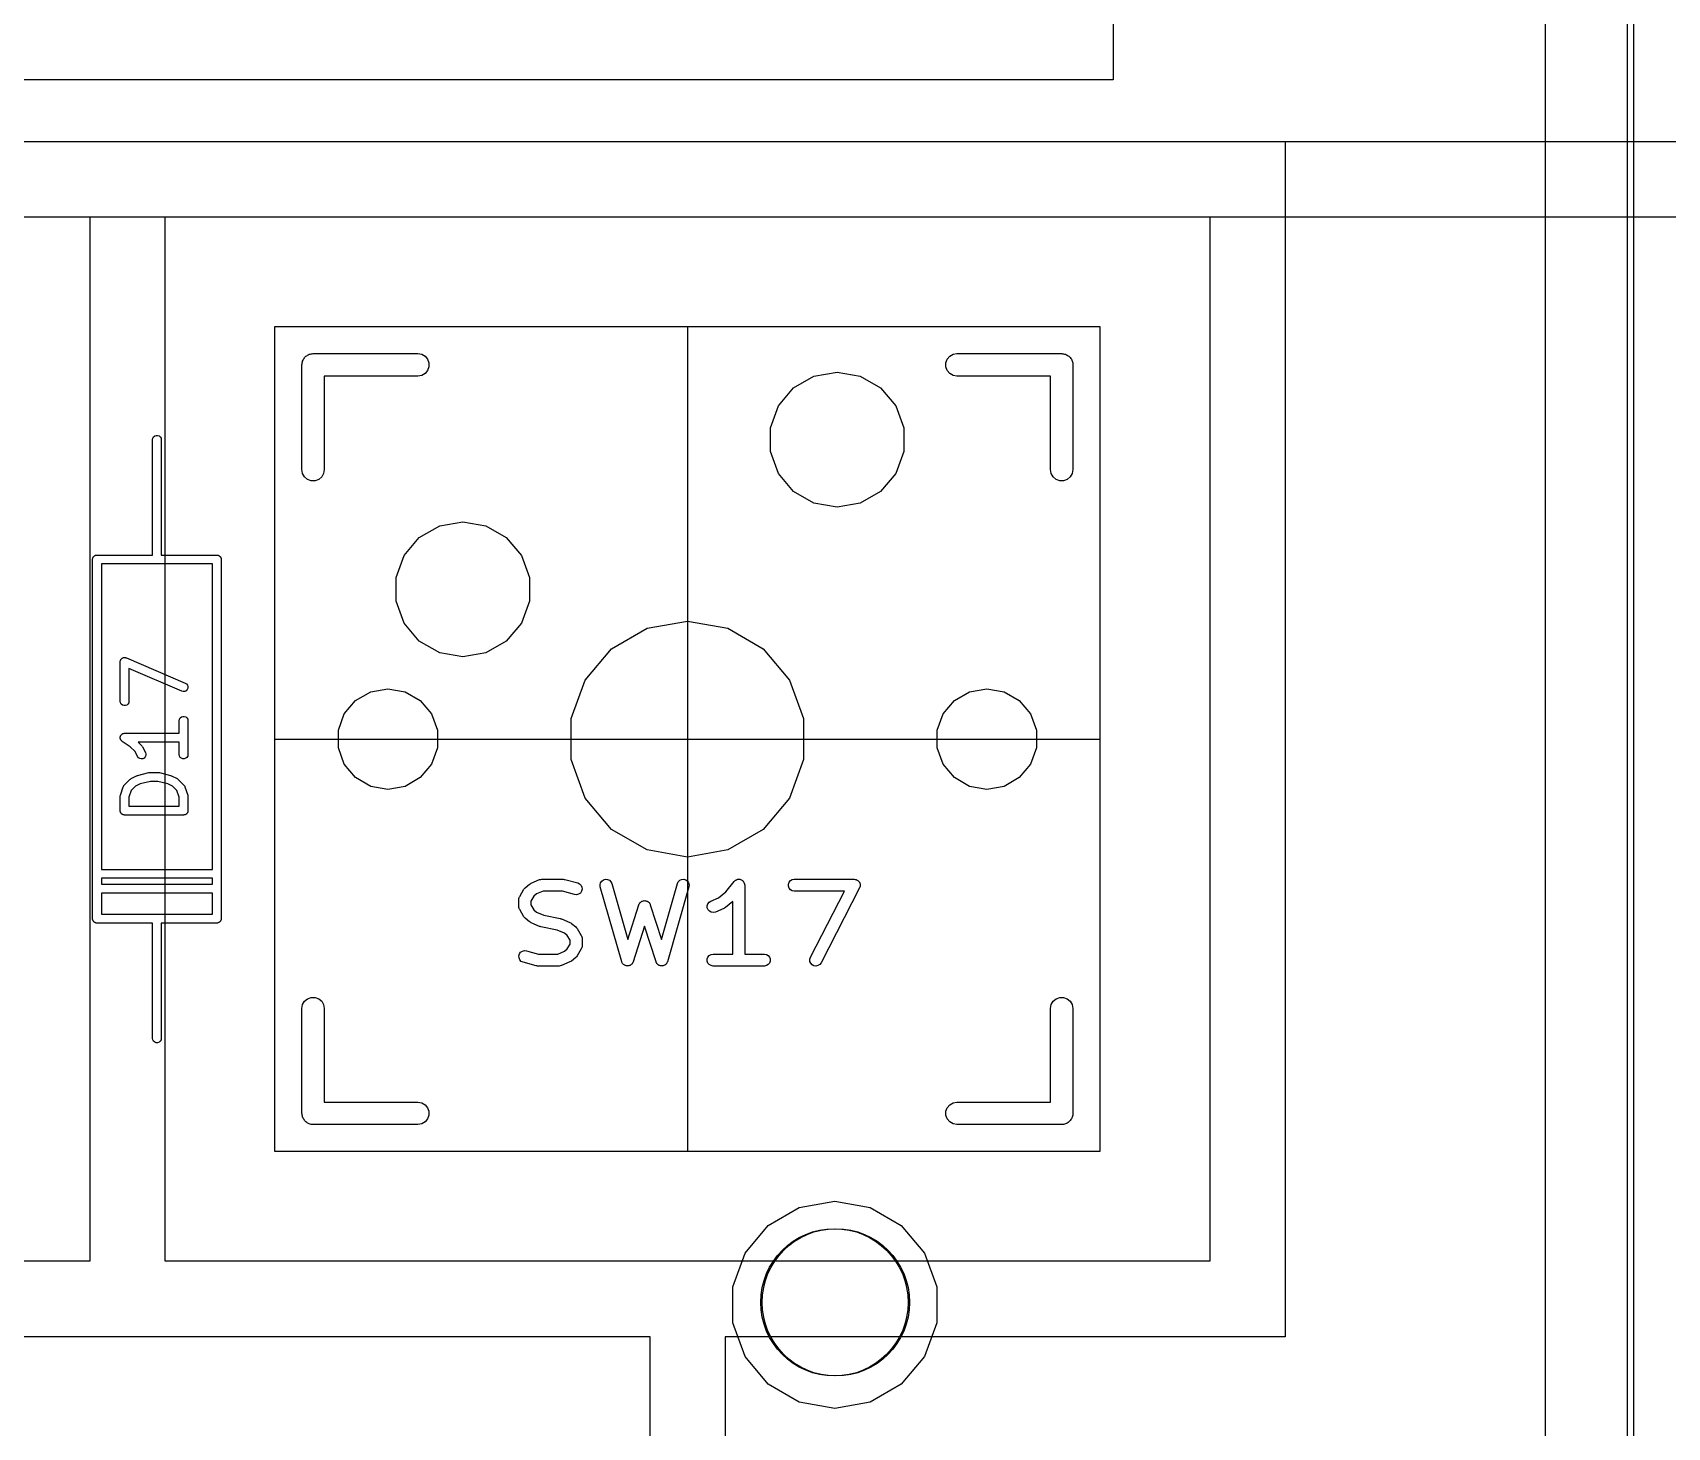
# Model space of a CAD drawing. Header units: millimetres. Extents: x 30 to 728, y -111 to 447.
# Drawn here: x 176.5 to 204.23, y 156.41 to 180.07 of the extents above; entities that cross this region are included whole.
import ezdxf

# ---------------------------------------------------------------- set-up
doc = ezdxf.new("R2010")
doc.units = ezdxf.units.MM
for name, color, linetype in [('BLACK', 7, 'Continuous'), ('プレート', 6, 'Continuous'), ('化粧板', 1, 'Continuous'), ('参照PCB', 7, 'Continuous'), ('参照キーキャップ', 7, 'Continuous'), ('寸法', 21, 'Continuous'), ('裏面', 3, 'Continuous')]:
    doc.layers.add(name, color=color, linetype=linetype)
doc.layers.add('補助線', color=4, linetype='Continuous', transparency=0.8)

# ---------------------------------------------------------------- blocks, each defined once
blk = doc.blocks.new('hhskb-F.SilkS')
at = {"layer": 'BLACK'}
for p, q in [((147.504, -53.5275), (147.517, -53.5168)), ((147.517, -53.5168), (147.528, -53.5041)), ((147.528, -53.5041), (147.542, -53.4957)), ((147.542, -53.4957), (147.555, -53.485)), ((147.555, -53.485), (147.57, -53.4793)), ((147.57, -53.4793), (147.585, -53.471)), ((147.585, -53.471), (147.601, -53.4681)), ((147.601, -53.4681), (147.617, -53.4624)), ((147.617, -53.4624), (147.634, -53.4624)), ((147.634, -53.4624), (147.65, -53.4595)), ((147.65, -53.4595), (149.428, -53.4595)), ((149.428, -53.4595), (149.493, -53.471)), ((149.493, -53.471), (149.55, -53.5041)), ((149.55, -53.5041), (149.593, -53.5547)), ((158.407, -53.5547), (158.45, -53.5041)), ((158.45, -53.5041), (158.507, -53.471)), ((158.507, -53.471), (158.572, -53.4595)), ((158.572, -53.4595), (160.35, -53.4595)), ((160.35, -53.4595), (160.366, -53.4624)), ((160.366, -53.4624), (160.383, -53.4624)), ((160.383, -53.4624), (160.399, -53.4681)), ((160.399, -53.4681), (160.415, -53.471)), ((160.415, -53.471), (160.43, -53.4793)), ((160.43, -53.4793), (160.445, -53.485)), ((160.445, -53.485), (160.458, -53.4957)), ((160.458, -53.4957), (160.472, -53.5041)), ((160.472, -53.5041), (160.483, -53.5168)), ((160.483, -53.5168), (160.496, -53.5275)), ((147.459, -53.65), (147.462, -53.6336)), ((147.459, -55.428), (147.459, -53.65)), ((147.462, -53.6169), (147.468, -53.6013)), ((147.462, -53.6336), (147.462, -53.6169)), ((147.468, -53.6013), (147.471, -53.5848)), ((147.471, -53.5848), (147.479, -53.5704)), ((147.479, -53.5704), (147.485, -53.5547)), ((147.485, -53.5547), (147.496, -53.542)), ((147.496, -53.542), (147.504, -53.5275)), ((149.55, -53.7959), (149.493, -53.829)), ((149.593, -53.7452), (149.55, -53.7959)), ((149.593, -53.5547), (149.616, -53.6169)), ((149.616, -53.6831), (149.593, -53.7452)), ((149.616, -53.6169), (149.616, -53.6831)), ((156.148, -53.8418), (156.54, -53.7726)), ((156.54, -53.7726), (156.932, -53.8418)), ((158.384, -53.6169), (158.407, -53.5547)), ((158.384, -53.6831), (158.384, -53.6169)), ((158.407, -53.7452), (158.384, -53.6831)), ((158.45, -53.7959), (158.407, -53.7452)), ((158.507, -53.829), (158.45, -53.7959)), ((160.496, -53.5275), (160.504, -53.542)), ((160.504, -53.542), (160.515, -53.5547)), ((160.515, -53.5547), (160.521, -53.5704)), ((160.521, -53.5704), (160.529, -53.5848)), ((160.529, -53.5848), (160.532, -53.6013)), ((160.532, -53.6013), (160.538, -53.6169)), ((160.538, -53.6169), (160.538, -53.6336)), ((160.538, -53.6336), (160.54, -53.65)), ((160.54, -53.65), (160.54, -55.428)), ((149.428, -53.8405), (147.84, -53.8405)), ((147.84, -53.8405), (147.84, -55.428)), ((149.493, -53.829), (149.428, -53.8405)), ((155.546, -54.3463), (155.802, -54.0411)), ((155.802, -54.0411), (156.148, -53.8418)), ((156.932, -53.8418), (157.278, -54.0411)), ((157.278, -54.0411), (157.534, -54.3463)), ((158.572, -53.8405), (158.507, -53.829)), ((160.159, -53.8405), (158.572, -53.8405)), ((160.159, -55.428), (160.159, -53.8405)), ((155.41, -54.7208), (155.546, -54.3463)), ((157.534, -54.3463), (157.67, -54.7208)), ((144.925, -54.92), (144.93, -54.8943)), ((144.93, -54.8943), (144.943, -54.8718)), ((144.943, -54.8718), (144.963, -54.855)), ((144.963, -54.855), (144.987, -54.8461)), ((144.987, -54.8461), (145.013, -54.8461)), ((145.013, -54.8461), (145.037, -54.855)), ((145.037, -54.855), (145.057, -54.8718)), ((145.057, -54.8718), (145.07, -54.8943)), ((145.07, -54.8943), (145.075, -54.92)), ((155.41, -55.1192), (155.41, -54.7208)), ((157.67, -54.7208), (157.67, -55.1192)), ((144.925, -56.19), (144.925, -54.92)), ((145.075, -54.92), (145.075, -56.19)), ((155.546, -55.4937), (155.41, -55.1192)), ((157.67, -55.1192), (157.534, -55.4937)), ((147.471, -55.4932), (147.459, -55.428)), ((147.84, -55.428), (147.829, -55.4932)), ((160.171, -55.4932), (160.159, -55.428)), ((160.54, -55.428), (160.529, -55.4932)), ((147.504, -55.5505), (147.471, -55.4932)), ((147.555, -55.593), (147.504, -55.5505)), ((147.617, -55.6156), (147.555, -55.593)), ((147.683, -55.6156), (147.617, -55.6156)), ((147.745, -55.593), (147.683, -55.6156)), ((147.796, -55.5505), (147.745, -55.593)), ((147.829, -55.4932), (147.796, -55.5505)), ((155.802, -55.7989), (155.546, -55.4937)), ((157.534, -55.4937), (157.278, -55.7989)), ((160.204, -55.5505), (160.171, -55.4932)), ((160.255, -55.593), (160.204, -55.5505)), ((160.317, -55.6156), (160.255, -55.593)), ((160.383, -55.6156), (160.317, -55.6156)), ((160.445, -55.593), (160.383, -55.6156)), ((160.496, -55.5505), (160.445, -55.593)), ((160.529, -55.4932), (160.496, -55.5505)), ((156.148, -55.9982), (155.802, -55.7989)), ((156.54, -56.0674), (156.148, -55.9982)), ((156.932, -55.9982), (156.54, -56.0674)), ((157.278, -55.7989), (156.932, -55.9982)), ((144.925, -56.877), (144.925, -56.19)), ((145.075, -56.19), (145.075, -56.877)), ((149.452, -56.5811), (149.798, -56.3818)), ((149.798, -56.3818), (150.19, -56.3126)), ((150.19, -56.3126), (150.582, -56.3818)), ((150.582, -56.3818), (150.928, -56.5811)), ((149.196, -56.8863), (149.452, -56.5811)), ((150.928, -56.5811), (151.184, -56.8863)), ((143.909, -56.952), (143.91, -56.9455)), ((143.909, -63.048), (143.909, -56.952)), ((143.91, -56.939), (143.912, -56.9328)), ((143.91, -56.9455), (143.91, -56.939)), ((143.912, -56.9328), (143.914, -56.9263)), ((143.914, -56.9263), (143.917, -56.9207)), ((143.917, -56.9207), (143.919, -56.9145)), ((143.919, -56.9145), (143.923, -56.9095)), ((143.923, -56.9095), (143.927, -56.9038)), ((143.927, -56.9038), (143.932, -56.8996)), ((143.932, -56.8996), (143.936, -56.8945)), ((143.936, -56.8945), (143.941, -56.8913)), ((143.941, -56.8913), (143.946, -56.887)), ((143.946, -56.887), (143.953, -56.8848)), ((143.953, -56.8848), (143.958, -56.8815)), ((143.958, -56.8815), (143.965, -56.8804)), ((143.965, -56.8804), (143.971, -56.8781)), ((143.971, -56.8781), (143.978, -56.8781)), ((143.978, -56.8781), (143.984, -56.877)), ((143.984, -56.877), (144.925, -56.877)), ((145, -57.027), (144.059, -57.027)), ((144.059, -57.027), (144.059, -62.211)), ((145.941, -57.027), (145, -57.027)), ((145.075, -56.877), (146.016, -56.877)), ((145.941, -62.211), (145.941, -57.027)), ((146.016, -56.877), (146.022, -56.8781)), ((146.022, -56.8781), (146.029, -56.8781)), ((146.029, -56.8781), (146.035, -56.8804)), ((146.035, -56.8804), (146.042, -56.8815)), ((146.042, -56.8815), (146.047, -56.8848)), ((146.047, -56.8848), (146.053, -56.887)), ((146.053, -56.887), (146.059, -56.8913)), ((146.059, -56.8913), (146.064, -56.8945)), ((146.064, -56.8945), (146.068, -56.8996)), ((146.068, -56.8996), (146.073, -56.9038)), ((146.073, -56.9038), (146.077, -56.9095)), ((146.077, -56.9095), (146.081, -56.9145)), ((146.081, -56.9145), (146.083, -56.9207)), ((146.083, -56.9207), (146.086, -56.9263)), ((146.086, -56.9263), (146.088, -56.9328)), ((146.088, -56.9328), (146.09, -56.939)), ((146.09, -56.939), (146.09, -56.9455)), ((146.09, -56.9455), (146.091, -56.952)), ((146.091, -56.952), (146.091, -63.048)), ((149.06, -57.2608), (149.196, -56.8863)), ((151.184, -56.8863), (151.32, -57.2608)), ((149.06, -57.6592), (149.06, -57.2608)), ((151.32, -57.2608), (151.32, -57.6592)), ((149.196, -58.0337), (149.06, -57.6592)), ((151.32, -57.6592), (151.184, -58.0337)), ((149.452, -58.3389), (149.196, -58.0337)), ((151.184, -58.0337), (150.928, -58.3389)), ((152.713, -58.4667), (153.315, -58.1192)), ((153.315, -58.1192), (154, -57.9985)), ((154, -57.9985), (154.685, -58.1192)), ((154.685, -58.1192), (155.287, -58.4667)), ((149.798, -58.5382), (149.452, -58.3389)), ((150.928, -58.3389), (150.582, -58.5382)), ((152.267, -58.9992), (152.713, -58.4667)), ((155.287, -58.4667), (155.733, -58.9992)), ((144.377, -58.6905), (144.379, -58.682)), ((144.377, -59.3571), (144.377, -58.6905)), ((144.379, -58.6734), (144.381, -58.6692)), ((144.379, -58.682), (144.379, -58.6734)), ((144.381, -58.6692), (144.382, -58.6648)), ((144.382, -58.6648), (144.386, -58.6573)), ((144.386, -58.6573), (144.39, -58.6494)), ((144.39, -58.6494), (144.393, -58.6461)), ((144.393, -58.6461), (144.395, -58.6423)), ((144.395, -58.6423), (144.402, -58.6367)), ((144.402, -58.6367), (144.407, -58.6304)), ((144.407, -58.6304), (144.411, -58.6284)), ((144.411, -58.6284), (144.415, -58.6255)), ((144.415, -58.6255), (144.423, -58.6226)), ((144.423, -58.6226), (144.431, -58.6187)), ((144.431, -58.6187), (144.435, -58.6181)), ((144.435, -58.6181), (144.439, -58.6166)), ((144.439, -58.6166), (144.448, -58.6166)), ((144.448, -58.6166), (144.457, -58.6156)), ((144.457, -58.6156), (144.461, -58.6166)), ((144.461, -58.6166), (144.465, -58.6166)), ((144.465, -58.6166), (144.474, -58.6196)), ((144.474, -58.6196), (144.482, -58.6215)), ((144.482, -58.6215), (145.482, -59.0501)), ((150.19, -58.6074), (149.798, -58.5382)), ((150.582, -58.5382), (150.19, -58.6074)), ((145.423, -59.188), (144.527, -58.8042)), ((144.527, -58.8042), (144.527, -59.3571)), ((145.482, -59.0501), (145.504, -59.0644)), ((145.504, -59.0644), (145.519, -59.0852)), ((152.029, -59.6524), (152.267, -58.9992)), ((155.733, -58.9992), (155.971, -59.6524)), ((145.448, -59.1939), (145.423, -59.188)), ((145.474, -59.1908), (145.448, -59.1939)), ((145.497, -59.1791), (145.474, -59.1908)), ((145.515, -59.1601), (145.497, -59.1791)), ((145.525, -59.1362), (145.515, -59.1601)), ((145.519, -59.0852), (145.527, -59.1102)), ((145.527, -59.1102), (145.525, -59.1362)), ((148.371, -59.3457), (148.628, -59.1974)), ((148.628, -59.1974), (148.92, -59.1458)), ((148.92, -59.1458), (149.212, -59.1974)), ((149.212, -59.1974), (149.469, -59.3457)), ((158.531, -59.3457), (158.788, -59.1974)), ((158.788, -59.1974), (159.08, -59.1458)), ((159.08, -59.1458), (159.372, -59.1974)), ((159.372, -59.1974), (159.629, -59.3457)), ((144.382, -59.3828), (144.377, -59.3571)), ((144.395, -59.4054), (144.382, -59.3828)), ((144.415, -59.4221), (144.395, -59.4054)), ((144.439, -59.431), (144.415, -59.4221)), ((144.465, -59.431), (144.439, -59.431)), ((144.49, -59.4221), (144.465, -59.431)), ((144.51, -59.4054), (144.49, -59.4221)), ((144.523, -59.3828), (144.51, -59.4054)), ((144.527, -59.3571), (144.523, -59.3828)), ((145.415, -59.6255), (145.439, -59.6166)), ((145.439, -59.6166), (145.465, -59.6166)), ((145.465, -59.6166), (145.49, -59.6255)), ((148.079, -59.8517), (148.18, -59.5729)), ((148.18, -59.5729), (148.371, -59.3457)), ((149.469, -59.3457), (149.66, -59.5729)), ((149.66, -59.5729), (149.761, -59.8517)), ((158.239, -59.8517), (158.34, -59.5729)), ((158.34, -59.5729), (158.531, -59.3457)), ((159.629, -59.3457), (159.82, -59.5729)), ((159.82, -59.5729), (159.921, -59.8517)), ((145.377, -59.6905), (145.382, -59.6648)), ((145.377, -59.9012), (145.377, -59.6905)), ((145.382, -59.6648), (145.395, -59.6423)), ((145.395, -59.6423), (145.415, -59.6255)), ((145.49, -59.6255), (145.51, -59.6423)), ((145.51, -59.6423), (145.523, -59.6648)), ((145.523, -59.6648), (145.527, -59.6905)), ((145.527, -59.6905), (145.527, -60.2619)), ((148.079, -60.1483), (148.079, -59.8517)), ((149.761, -59.8517), (149.761, -60.1483)), ((152.029, -60.3476), (152.029, -59.6524)), ((155.971, -59.6524), (155.971, -60.3476)), ((158.239, -60.1483), (158.239, -59.8517)), ((159.921, -59.8517), (159.921, -60.1483)), ((144.378, -59.9714), (144.379, -59.9673)), ((144.379, -59.9803), (144.378, -59.9714)), ((144.379, -59.9632), (144.382, -59.9548)), ((144.379, -59.9673), (144.379, -59.9632)), ((144.379, -59.9892), (144.379, -59.9803)), ((144.38, -59.9931), (144.379, -59.9892)), ((144.38, -59.9973), (144.38, -59.9931)), ((144.384, -60.0053), (144.38, -59.9973)), ((144.382, -59.9548), (144.384, -59.9461)), ((144.384, -59.9461), (144.386, -59.9426)), ((144.387, -60.0137), (144.384, -60.0053)), ((144.386, -59.9426), (144.387, -59.9387)), ((144.387, -59.9387), (144.393, -59.9318)), ((144.39, -60.0169), (144.387, -60.0137)), ((144.392, -60.0206), (144.39, -60.0169)), ((144.398, -60.0268), (144.392, -60.0206)), ((144.393, -59.9318), (144.398, -59.9244)), ((144.398, -59.9244), (144.402, -59.9219)), ((144.404, -60.0336), (144.398, -60.0268)), ((144.402, -59.9219), (144.404, -59.9187)), ((144.404, -59.9187), (144.412, -59.9143)), ((144.408, -60.0357), (144.404, -60.0336)), ((144.411, -60.0386), (144.408, -60.0357)), ((144.547, -60.1297), (144.411, -60.0386)), ((144.412, -59.9143), (144.419, -59.909)), ((144.419, -59.909), (144.423, -59.9078)), ((144.423, -59.9078), (144.427, -59.9057)), ((144.427, -59.9057), (144.436, -59.9042)), ((144.436, -59.9042), (144.444, -59.9016)), ((144.444, -59.9016), (144.448, -59.9019)), ((144.448, -59.9019), (144.452, -59.9012)), ((144.452, -59.9012), (145.377, -59.9012)), ((144.629, -60.2111), (144.547, -60.1297)), ((145.377, -60.0512), (144.681, -60.0512)), ((144.681, -60.0512), (144.744, -60.1136)), ((144.744, -60.1136), (144.75, -60.1235)), ((144.75, -60.1235), (144.758, -60.1331)), ((144.758, -60.1331), (144.805, -60.2284)), ((145.377, -60.2619), (145.377, -60.0512)), ((148.18, -60.4271), (148.079, -60.1483)), ((149.761, -60.1483), (149.66, -60.4271)), ((158.34, -60.4271), (158.239, -60.1483)), ((159.921, -60.1483), (159.82, -60.4271)), ((144.671, -60.2954), (144.629, -60.2111)), ((144.687, -60.3164), (144.671, -60.2954)), ((144.708, -60.3307), (144.687, -60.3164)), ((144.734, -60.3368), (144.708, -60.3307)), ((144.759, -60.3338), (144.734, -60.3368)), ((144.783, -60.3221), (144.759, -60.3338)), ((144.801, -60.3032), (144.783, -60.3221)), ((144.811, -60.2793), (144.801, -60.3032)), ((144.805, -60.2284), (144.813, -60.2533)), ((144.813, -60.2533), (144.811, -60.2793)), ((145.382, -60.2876), (145.377, -60.2619)), ((145.395, -60.3101), (145.382, -60.2876)), ((145.415, -60.3269), (145.395, -60.3101)), ((145.439, -60.3358), (145.415, -60.3269)), ((145.465, -60.3358), (145.439, -60.3358)), ((145.49, -60.3269), (145.465, -60.3358)), ((145.51, -60.3101), (145.49, -60.3269)), ((145.523, -60.2876), (145.51, -60.3101)), ((145.527, -60.2619), (145.523, -60.2876)), ((148.371, -60.6543), (148.18, -60.4271)), ((149.66, -60.4271), (149.469, -60.6543)), ((152.267, -61.0008), (152.029, -60.3476)), ((155.971, -60.3476), (155.733, -61.0008)), ((158.531, -60.6543), (158.34, -60.4271)), ((159.82, -60.4271), (159.629, -60.6543)), ((144.447, -60.7803), (144.542, -60.6851)), ((144.542, -60.6851), (144.552, -60.6782)), ((144.552, -60.6782), (144.562, -60.671)), ((144.562, -60.671), (144.657, -60.6234)), ((144.657, -60.6234), (144.665, -60.6211)), ((144.665, -60.6211), (144.672, -60.6177)), ((144.672, -60.6177), (144.863, -60.5701)), ((144.89, -60.7179), (144.717, -60.7612)), ((144.863, -60.5701), (144.872, -60.5694)), ((144.872, -60.5694), (144.881, -60.5679)), ((144.881, -60.5679), (145.024, -60.5679)), ((145.015, -60.7179), (144.89, -60.7179)), ((145.188, -60.7612), (145.015, -60.7179)), ((145.024, -60.5679), (145.033, -60.5694)), ((145.033, -60.5694), (145.042, -60.5701)), ((145.042, -60.5701), (145.232, -60.6177)), ((145.232, -60.6177), (145.24, -60.6211)), ((145.24, -60.6211), (145.248, -60.6234)), ((145.248, -60.6234), (145.343, -60.671)), ((145.343, -60.671), (145.353, -60.6782)), ((145.353, -60.6782), (145.363, -60.6851)), ((145.363, -60.6851), (145.458, -60.7803)), ((148.628, -60.8026), (148.371, -60.6543)), ((149.469, -60.6543), (149.212, -60.8026)), ((158.788, -60.8026), (158.531, -60.6543)), ((159.629, -60.6543), (159.372, -60.8026)), ((144.377, -60.9762), (144.379, -60.9643)), ((144.377, -61.2143), (144.377, -60.9762)), ((144.379, -60.9643), (144.381, -60.9525)), ((144.381, -60.9525), (144.429, -60.8096)), ((144.429, -60.8096), (144.431, -60.8058)), ((144.431, -60.8058), (144.432, -60.8016)), ((144.432, -60.8016), (144.437, -60.7944)), ((144.437, -60.7944), (144.441, -60.7867)), ((144.441, -60.7867), (144.444, -60.7838)), ((144.444, -60.7838), (144.447, -60.7803)), ((144.566, -60.8738), (144.527, -60.9884)), ((144.527, -60.9884), (144.527, -61.1393)), ((144.64, -60.7997), (144.566, -60.8738)), ((144.717, -60.7612), (144.64, -60.7997)), ((145.265, -60.7997), (145.188, -60.7612)), ((145.339, -60.8738), (145.265, -60.7997)), ((145.377, -60.9884), (145.339, -60.8738)), ((145.377, -61.1393), (145.377, -60.9884)), ((145.458, -60.7803), (145.46, -60.7838)), ((145.46, -60.7838), (145.464, -60.7867)), ((145.464, -60.7867), (145.468, -60.7944)), ((145.468, -60.7944), (145.473, -60.8016)), ((145.473, -60.8016), (145.474, -60.8058)), ((145.474, -60.8058), (145.476, -60.8096)), ((145.476, -60.8096), (145.524, -60.9525)), ((145.524, -60.9525), (145.525, -60.9643)), ((145.525, -60.9643), (145.527, -60.9762)), ((145.527, -60.9762), (145.527, -61.2143)), ((148.92, -60.8541), (148.628, -60.8026)), ((149.212, -60.8026), (148.92, -60.8541)), ((152.713, -61.5332), (152.267, -61.0008)), ((155.733, -61.0008), (155.287, -61.5332)), ((159.08, -60.8541), (158.788, -60.8026)), ((159.372, -60.8026), (159.08, -60.8541)), ((144.379, -61.2207), (144.377, -61.2143)), ((144.379, -61.2273), (144.379, -61.2207)), ((144.381, -61.2335), (144.379, -61.2273)), ((144.382, -61.2399), (144.381, -61.2335)), ((144.385, -61.2456), (144.382, -61.2399)), ((144.387, -61.2518), (144.385, -61.2456)), ((144.392, -61.2568), (144.387, -61.2518)), ((144.395, -61.2625), (144.392, -61.2568)), ((144.4, -61.2667), (144.395, -61.2625)), ((144.404, -61.2717), (144.4, -61.2667)), ((144.41, -61.275), (144.404, -61.2717)), ((144.415, -61.2792), (144.41, -61.275)), ((144.421, -61.2815), (144.415, -61.2792)), ((144.427, -61.2848), (144.421, -61.2815)), ((144.433, -61.2859), (144.427, -61.2848)), ((144.439, -61.2881), (144.433, -61.2859)), ((144.527, -61.1393), (145.377, -61.1393)), ((145.472, -61.2859), (145.465, -61.2881)), ((145.478, -61.2848), (145.472, -61.2859)), ((145.484, -61.2815), (145.478, -61.2848)), ((145.49, -61.2792), (145.484, -61.2815)), ((145.495, -61.275), (145.49, -61.2792)), ((145.501, -61.2717), (145.495, -61.275)), ((145.505, -61.2667), (145.501, -61.2717)), ((145.51, -61.2625), (145.505, -61.2667)), ((145.513, -61.2568), (145.51, -61.2625)), ((145.517, -61.2518), (145.513, -61.2568)), ((145.52, -61.2456), (145.517, -61.2518)), ((145.523, -61.2399), (145.52, -61.2456)), ((145.524, -61.2335), (145.523, -61.2399)), ((145.526, -61.2273), (145.524, -61.2335)), ((145.527, -61.2143), (145.526, -61.2207)), ((145.526, -61.2207), (145.526, -61.2273)), ((144.446, -61.2881), (144.439, -61.2881)), ((144.452, -61.2893), (144.446, -61.2881)), ((145.452, -61.2893), (144.452, -61.2893)), ((145.459, -61.2881), (145.452, -61.2893)), ((145.465, -61.2881), (145.459, -61.2881)), ((153.315, -61.8808), (152.713, -61.5332)), ((155.287, -61.5332), (154.685, -61.8808)), ((154, -62.0015), (153.315, -61.8808)), ((154.685, -61.8808), (154, -62.0015)), ((144.059, -62.211), (145.941, -62.211)), ((144.059, -62.361), (144.059, -62.465)), ((145.941, -62.361), (144.059, -62.361)), ((145.941, -62.465), (145.941, -62.361)), ((151.348, -62.4462), (151.493, -62.3857)), ((151.493, -62.3857), (151.496, -62.3852)), ((151.496, -62.3852), (151.498, -62.3841)), ((151.498, -62.3841), (151.513, -62.3814)), ((151.513, -62.3814), (151.528, -62.378)), ((151.528, -62.378), (151.53, -62.3783)), ((151.53, -62.3783), (151.533, -62.3779)), ((151.533, -62.3779), (151.895, -62.3779)), ((151.895, -62.3779), (151.909, -62.3803)), ((151.909, -62.3803), (151.923, -62.3816)), ((151.923, -62.3816), (152.14, -62.4421)), ((152.548, -62.4089), (152.577, -62.3882)), ((152.577, -62.3882), (152.611, -62.3785)), ((152.611, -62.3785), (152.646, -62.381)), ((152.646, -62.381), (152.678, -62.3953)), ((152.678, -62.3953), (152.703, -62.4199)), ((153.845, -62.4199), (153.871, -62.3953)), ((153.871, -62.3953), (153.903, -62.381)), ((153.903, -62.381), (153.938, -62.3785)), ((153.938, -62.3785), (153.972, -62.3882)), ((153.972, -62.3882), (154, -62.4089)), ((154.806, -62.4036), (154.818, -62.3927)), ((154.818, -62.3927), (154.819, -62.3923)), ((154.819, -62.3923), (154.82, -62.3915)), ((154.82, -62.3915), (154.836, -62.3859)), ((154.836, -62.3859), (154.851, -62.3799)), ((154.851, -62.3799), (154.852, -62.3799)), ((154.852, -62.3799), (154.853, -62.3795)), ((154.853, -62.3795), (154.87, -62.3795)), ((154.87, -62.3795), (154.886, -62.3791)), ((154.886, -62.3791), (154.887, -62.3795)), ((154.887, -62.3795), (154.888, -62.3795)), ((154.888, -62.3795), (154.904, -62.3851)), ((154.904, -62.3851), (154.92, -62.3904)), ((154.92, -62.3904), (154.921, -62.3911)), ((154.921, -62.3911), (154.922, -62.3915)), ((154.922, -62.3915), (154.934, -62.4021)), ((155.749, -62.4017), (155.78, -62.3841)), ((155.78, -62.3841), (155.814, -62.3779)), ((155.814, -62.3779), (156.83, -62.3779)), ((156.83, -62.3779), (156.845, -62.3806)), ((156.845, -62.3806), (156.86, -62.3825)), ((156.86, -62.3825), (156.863, -62.3836)), ((156.863, -62.3836), (156.865, -62.3841)), ((156.865, -62.3841), (156.878, -62.3917)), ((156.878, -62.3917), (156.892, -62.3986)), ((144.059, -62.465), (145.941, -62.465)), ((145.941, -62.615), (144.059, -62.615)), ((144.059, -62.615), (144.059, -62.973)), ((145.941, -62.973), (145.941, -62.615)), ((151.152, -62.6782), (151.155, -62.6692)), ((151.155, -62.6692), (151.228, -62.5482)), ((151.228, -62.5482), (151.239, -62.5354)), ((151.239, -62.5354), (151.25, -62.5224)), ((151.25, -62.5224), (151.322, -62.4619)), ((151.322, -62.4619), (151.336, -62.4544)), ((151.336, -62.4544), (151.348, -62.4462)), ((151.393, -62.6675), (151.344, -62.7496)), ((151.441, -62.6279), (151.393, -62.6675)), ((151.553, -62.5811), (151.441, -62.6279)), ((151.882, -62.5811), (151.553, -62.5811)), ((152.086, -62.6379), (151.882, -62.5811)), ((152.121, -62.6413), (152.086, -62.6379)), ((152.155, -62.6325), (152.121, -62.6413)), ((152.14, -62.4421), (152.172, -62.4573)), ((152.184, -62.6125), (152.155, -62.6325)), ((152.172, -62.4573), (152.197, -62.4825)), ((152.205, -62.5838), (152.184, -62.6125)), ((152.197, -62.4825), (152.212, -62.5146)), ((152.214, -62.5498), (152.205, -62.5838)), ((152.212, -62.5146), (152.214, -62.5498)), ((152.52, -62.4723), (152.528, -62.4381)), ((152.523, -62.5074), (152.52, -62.4723)), ((152.886, -63.7774), (152.523, -62.5074)), ((152.528, -62.4381), (152.548, -62.4089)), ((152.703, -62.4199), (152.719, -62.4516)), ((152.719, -62.4516), (152.99, -63.399)), ((153.559, -63.399), (153.83, -62.4516)), ((154.025, -62.5074), (153.662, -63.7774)), ((153.83, -62.4516), (153.845, -62.4199)), ((154, -62.4089), (154.02, -62.4381)), ((154.02, -62.4381), (154.029, -62.4723)), ((154.029, -62.4723), (154.025, -62.5074)), ((154.527, -62.694), (154.653, -62.5895)), ((154.653, -62.5895), (154.792, -62.4161)), ((154.792, -62.4153), (154.793, -62.4142)), ((154.792, -62.4161), (154.792, -62.4153)), ((154.793, -62.4142), (154.806, -62.4036)), ((154.934, -62.4021), (154.947, -62.4124)), ((154.947, -62.4124), (154.948, -62.4134)), ((154.948, -62.4134), (154.949, -62.4142)), ((154.949, -62.4142), (154.957, -62.4285)), ((154.957, -62.4285), (154.965, -62.4426)), ((154.965, -62.4426), (154.966, -62.4437)), ((154.966, -62.4437), (154.966, -62.4448)), ((154.966, -62.4448), (154.969, -62.461)), ((154.969, -62.461), (154.972, -62.4771)), ((154.972, -62.4771), (154.972, -62.4783)), ((154.972, -62.4783), (154.972, -62.4795)), ((154.972, -62.4795), (154.972, -63.6479)), ((155.714, -62.4619), (155.726, -62.4287)), ((155.714, -62.4972), (155.714, -62.4619)), ((155.726, -62.5303), (155.714, -62.4972)), ((155.726, -62.4287), (155.749, -62.4017)), ((155.749, -62.5574), (155.726, -62.5303)), ((155.78, -62.575), (155.749, -62.5574)), ((155.814, -62.5811), (155.78, -62.575)), ((156.664, -62.5811), (155.814, -62.5811)), ((156.087, -63.7031), (156.664, -62.5811)), ((156.921, -62.526), (156.267, -63.796)), ((156.892, -62.3986), (156.893, -62.4004)), ((156.893, -62.4004), (156.896, -62.4017)), ((156.896, -62.4017), (156.905, -62.4134)), ((156.905, -62.4134), (156.916, -62.4245)), ((156.916, -62.4245), (156.917, -62.4268)), ((156.917, -62.4268), (156.918, -62.4287)), ((156.918, -62.4287), (156.923, -62.443)), ((156.925, -62.5115), (156.921, -62.526)), ((156.923, -62.443), (156.929, -62.457)), ((156.93, -62.4972), (156.925, -62.5115)), ((156.929, -62.457), (156.929, -62.4595)), ((156.929, -62.4595), (156.93, -62.4619)), ((156.93, -62.4619), (156.93, -62.4771)), ((156.93, -62.4771), (156.931, -62.4923)), ((156.931, -62.4923), (156.93, -62.4947)), ((156.93, -62.4947), (156.93, -62.4972)), ((151.141, -62.7214), (151.142, -62.7118)), ((151.141, -62.8424), (151.141, -62.7214)), ((151.142, -62.852), (151.141, -62.8424)), ((151.142, -62.7118), (151.143, -62.7021)), ((151.143, -62.8617), (151.142, -62.852)), ((151.143, -62.7021), (151.145, -62.6946)), ((151.145, -62.8692), (151.143, -62.8617)), ((151.145, -62.6946), (151.147, -62.6867)), ((151.147, -62.8771), (151.145, -62.8692)), ((151.147, -62.6867), (151.152, -62.6782)), ((151.152, -62.8856), (151.147, -62.8771)), ((151.155, -62.8947), (151.152, -62.8856)), ((151.228, -63.0156), (151.155, -62.8947)), ((151.344, -62.7496), (151.344, -62.8142)), ((151.344, -62.8142), (151.393, -62.8963)), ((151.393, -62.8963), (151.441, -62.9359)), ((151.441, -62.9359), (151.563, -62.9868)), ((152.99, -63.399), (153.178, -62.8114)), ((153.178, -62.8114), (153.179, -62.8078)), ((153.179, -62.8078), (153.18, -62.8039)), ((153.18, -62.8039), (153.188, -62.7923)), ((153.188, -62.7923), (153.194, -62.7802)), ((153.194, -62.7802), (153.197, -62.7775)), ((153.197, -62.7775), (153.199, -62.7741)), ((153.199, -62.7741), (153.21, -62.7657)), ((153.21, -62.7657), (153.22, -62.7565)), ((153.22, -62.7565), (153.224, -62.7549)), ((153.224, -62.7549), (153.227, -62.7525)), ((153.227, -62.7525), (153.24, -62.7483)), ((153.24, -62.7483), (153.253, -62.7431)), ((153.253, -62.7431), (153.257, -62.7429)), ((153.257, -62.7429), (153.261, -62.7417)), ((153.261, -62.7417), (153.274, -62.7422)), ((153.274, -62.7422), (153.288, -62.7417)), ((153.288, -62.7417), (153.292, -62.7429)), ((153.292, -62.7429), (153.296, -62.7431)), ((153.296, -62.7431), (153.309, -62.7483)), ((153.309, -62.7483), (153.322, -62.7525)), ((153.322, -62.7525), (153.325, -62.7549)), ((153.325, -62.7549), (153.329, -62.7565)), ((153.329, -62.7565), (153.339, -62.7657)), ((153.339, -62.7657), (153.349, -62.7741)), ((153.349, -62.7741), (153.352, -62.7775)), ((153.352, -62.7775), (153.355, -62.7802)), ((153.355, -62.7802), (153.361, -62.7923)), ((153.361, -62.7923), (153.368, -62.8039)), ((153.368, -62.8039), (153.369, -62.8078)), ((153.369, -62.8078), (153.371, -62.8114)), ((153.371, -62.8114), (153.559, -63.399)), ((154.335, -62.8293), (154.345, -62.7957)), ((154.336, -62.8646), (154.335, -62.8293)), ((154.35, -62.8971), (154.336, -62.8646)), ((154.345, -62.7957), (154.367, -62.7676)), ((154.374, -62.9231), (154.35, -62.8971)), ((154.367, -62.7676), (154.396, -62.7486)), ((154.405, -62.9393), (154.374, -62.9231)), ((154.396, -62.7486), (154.527, -62.694)), ((154.44, -62.9439), (154.405, -62.9393)), ((154.475, -62.9362), (154.44, -62.9439)), ((154.62, -62.8757), (154.475, -62.9362)), ((154.632, -62.8675), (154.62, -62.8757)), ((154.646, -62.86), (154.632, -62.8675)), ((154.769, -62.7569), (154.646, -62.86)), ((154.769, -63.6479), (154.769, -62.7569)), ((143.91, -63.0545), (143.909, -63.048)), ((143.91, -63.061), (143.91, -63.0545)), ((143.912, -63.0672), (143.91, -63.061)), ((143.914, -63.0737), (143.912, -63.0672)), ((143.917, -63.0793), (143.914, -63.0737)), ((143.919, -63.0855), (143.917, -63.0793)), ((143.923, -63.0905), (143.919, -63.0855)), ((143.927, -63.0962), (143.923, -63.0905)), ((143.932, -63.1004), (143.927, -63.0962)), ((143.936, -63.1055), (143.932, -63.1004)), ((143.941, -63.1087), (143.936, -63.1055)), ((143.946, -63.113), (143.941, -63.1087)), ((143.953, -63.1152), (143.946, -63.113)), ((143.958, -63.1185), (143.953, -63.1152)), ((143.965, -63.1196), (143.958, -63.1185)), ((143.971, -63.1219), (143.965, -63.1196)), ((143.978, -63.1219), (143.971, -63.1219)), ((143.984, -63.123), (143.978, -63.1219)), ((144.925, -63.123), (143.984, -63.123)), ((144.059, -62.973), (145, -62.973)), ((144.925, -63.81), (144.925, -63.123)), ((145, -62.973), (145.941, -62.973)), ((146.016, -63.123), (145.075, -63.123)), ((145.075, -63.123), (145.075, -63.81)), ((146.022, -63.1219), (146.016, -63.123)), ((146.029, -63.1219), (146.022, -63.1219)), ((146.035, -63.1196), (146.029, -63.1219)), ((146.042, -63.1185), (146.035, -63.1196)), ((146.047, -63.1152), (146.042, -63.1185)), ((146.053, -63.113), (146.047, -63.1152)), ((146.059, -63.1087), (146.053, -63.113)), ((146.064, -63.1055), (146.059, -63.1087)), ((146.068, -63.1004), (146.064, -63.1055)), ((146.073, -63.0962), (146.068, -63.1004)), ((146.077, -63.0905), (146.073, -63.0962)), ((146.081, -63.0855), (146.077, -63.0905)), ((146.083, -63.0793), (146.081, -63.0855)), ((146.086, -63.0737), (146.083, -63.0793)), ((146.088, -63.0672), (146.086, -63.0737)), ((146.09, -63.061), (146.088, -63.0672)), ((146.091, -63.048), (146.09, -63.0545)), ((146.09, -63.0545), (146.09, -63.061)), ((151.239, -63.0284), (151.228, -63.0156)), ((151.25, -63.0414), (151.239, -63.0284)), ((151.322, -63.1019), (151.25, -63.0414)), ((151.336, -63.1094), (151.322, -63.1019)), ((151.348, -63.1176), (151.336, -63.1094)), ((151.493, -63.1781), (151.348, -63.1176)), ((151.503, -63.1802), (151.493, -63.1781)), ((151.512, -63.1837), (151.503, -63.1802)), ((151.793, -63.2423), (151.512, -63.1837)), ((151.563, -62.9868), (151.844, -63.0453)), ((151.844, -63.0453), (151.853, -63.0489)), ((151.853, -63.0489), (151.862, -63.051)), ((151.862, -63.051), (152.007, -63.1115)), ((152.007, -63.1115), (152.02, -63.1196)), ((152.02, -63.1196), (152.033, -63.1272)), ((152.033, -63.1272), (152.106, -63.1877)), ((152.106, -63.1877), (152.117, -63.2006)), ((152.117, -63.2006), (152.128, -63.2134)), ((152.128, -63.2134), (152.2, -63.3344)), ((153.274, -63.1757), (153.081, -63.7805)), ((153.468, -63.7805), (153.274, -63.1757)), ((151.915, -63.2931), (151.793, -63.2423)), ((151.962, -63.3327), (151.915, -63.2931)), ((152.012, -63.4148), (151.962, -63.3327)), ((151.962, -63.5615), (152.012, -63.4795)), ((152.012, -63.4795), (152.012, -63.4148)), ((152.2, -63.3344), (152.204, -63.3435)), ((152.204, -63.3435), (152.209, -63.3519)), ((152.209, -63.3519), (152.21, -63.3598)), ((152.21, -63.3598), (152.213, -63.3673)), ((152.213, -63.3673), (152.213, -63.3771)), ((152.213, -63.3771), (152.215, -63.3867)), ((152.215, -63.3867), (152.215, -63.5076)), ((151.141, -63.6793), (151.151, -63.6453)), ((151.144, -63.7144), (151.141, -63.6793)), ((151.159, -63.7466), (151.144, -63.7144)), ((151.151, -63.6453), (151.171, -63.6166)), ((151.183, -63.7717), (151.159, -63.7466)), ((151.171, -63.6166), (151.2, -63.5966)), ((151.215, -63.7869), (151.183, -63.7717)), ((151.2, -63.5966), (151.234, -63.5878)), ((151.234, -63.5878), (151.269, -63.5912)), ((151.269, -63.5912), (151.474, -63.6479)), ((151.474, -63.6479), (151.803, -63.6479)), ((151.803, -63.6479), (151.915, -63.6012)), ((151.915, -63.6012), (151.962, -63.5615)), ((152.02, -63.7746), (152.007, -63.7828)), ((152.033, -63.7671), (152.02, -63.7746)), ((152.106, -63.7066), (152.033, -63.7671)), ((152.117, -63.6937), (152.106, -63.7066)), ((152.128, -63.6808), (152.117, -63.6937)), ((152.2, -63.5599), (152.128, -63.6808)), ((152.204, -63.5508), (152.2, -63.5599)), ((152.209, -63.5424), (152.204, -63.5508)), ((152.21, -63.5344), (152.209, -63.5424)), ((152.213, -63.5269), (152.21, -63.5344)), ((152.215, -63.5076), (152.213, -63.5172)), ((152.213, -63.5172), (152.213, -63.5269)), ((152.889, -63.7825), (152.886, -63.7774)), ((152.89, -63.788), (152.889, -63.7825)), ((153.081, -63.7805), (153.078, -63.7855)), ((153.47, -63.7855), (153.468, -63.7805)), ((153.66, -63.7825), (153.659, -63.788)), ((153.662, -63.7774), (153.66, -63.7825)), ((154.335, -63.7319), (154.347, -63.6987)), ((154.335, -63.7672), (154.335, -63.7319)), ((154.347, -63.8003), (154.335, -63.7672)), ((154.347, -63.6987), (154.37, -63.6717)), ((154.37, -63.6717), (154.401, -63.6541)), ((154.401, -63.6541), (154.435, -63.6479)), ((154.435, -63.6479), (154.769, -63.6479)), ((154.972, -63.6479), (155.306, -63.6479)), ((155.306, -63.6479), (155.341, -63.6541)), ((155.341, -63.6541), (155.372, -63.6717)), ((155.372, -63.6717), (155.394, -63.6987)), ((155.394, -63.6987), (155.406, -63.7319)), ((155.406, -63.7672), (155.394, -63.8003)), ((155.406, -63.7319), (155.406, -63.7672)), ((156.076, -63.7368), (156.087, -63.7031)), ((156.078, -63.772), (156.076, -63.7368)), ((156.092, -63.8045), (156.078, -63.772)), ((144.925, -65.08), (144.925, -63.81)), ((145.075, -63.81), (145.075, -65.08)), ((151.433, -63.8474), (151.215, -63.7869)), ((151.446, -63.8487), (151.433, -63.8474)), ((151.46, -63.8511), (151.446, -63.8487)), ((151.823, -63.8511), (151.46, -63.8511)), ((151.825, -63.8507), (151.823, -63.8511)), ((151.828, -63.851), (151.825, -63.8507)), ((151.842, -63.8477), (151.828, -63.851)), ((151.858, -63.845), (151.842, -63.8477)), ((151.86, -63.8438), (151.858, -63.845)), ((151.862, -63.8433), (151.86, -63.8438)), ((152.007, -63.7828), (151.862, -63.8433)), ((152.896, -63.7983), (152.89, -63.788)), ((152.902, -63.8092), (152.896, -63.7983)), ((152.906, -63.8131), (152.902, -63.8092)), ((152.909, -63.8178), (152.906, -63.8131)), ((152.918, -63.8253), (152.909, -63.8178)), ((152.927, -63.8337), (152.918, -63.8253)), ((152.932, -63.836), (152.927, -63.8337)), ((152.937, -63.8394), (152.932, -63.836)), ((152.948, -63.8431), (152.937, -63.8394)), ((152.959, -63.8481), (152.948, -63.8431)), ((152.965, -63.8485), (152.959, -63.8481)), ((152.97, -63.8502), (152.965, -63.8485)), ((152.982, -63.8497), (152.97, -63.8502)), ((152.995, -63.8506), (152.982, -63.8497)), ((153, -63.849), (152.995, -63.8506)), ((153.006, -63.8488), (153, -63.849)), ((153.017, -63.8442), (153.006, -63.8488)), ((153.028, -63.8409), (153.017, -63.8442)), ((153.033, -63.8376), (153.028, -63.8409)), ((153.038, -63.8354), (153.033, -63.8376)), ((153.047, -63.8273), (153.038, -63.8354)), ((153.057, -63.8202), (153.047, -63.8273)), ((153.06, -63.8155), (153.057, -63.8202)), ((153.064, -63.8117), (153.06, -63.8155)), ((153.07, -63.801), (153.064, -63.8117)), ((153.077, -63.7909), (153.07, -63.801)), ((153.078, -63.7855), (153.077, -63.7909)), ((153.472, -63.7909), (153.47, -63.7855)), ((153.479, -63.801), (153.472, -63.7909)), ((153.484, -63.8117), (153.479, -63.801)), ((153.488, -63.8155), (153.484, -63.8117)), ((153.492, -63.8202), (153.488, -63.8155)), ((153.501, -63.8273), (153.492, -63.8202)), ((153.51, -63.8354), (153.501, -63.8273)), ((153.516, -63.8376), (153.51, -63.8354)), ((153.52, -63.8409), (153.516, -63.8376)), ((153.532, -63.8442), (153.52, -63.8409)), ((153.543, -63.8488), (153.532, -63.8442)), ((153.549, -63.849), (153.543, -63.8488)), ((153.554, -63.8506), (153.549, -63.849)), ((153.566, -63.8497), (153.554, -63.8506)), ((153.578, -63.8502), (153.566, -63.8497)), ((153.584, -63.8485), (153.578, -63.8502)), ((153.589, -63.8481), (153.584, -63.8485)), ((153.6, -63.8431), (153.589, -63.8481)), ((153.612, -63.8394), (153.6, -63.8431)), ((153.616, -63.836), (153.612, -63.8394)), ((153.621, -63.8337), (153.616, -63.836)), ((153.63, -63.8253), (153.621, -63.8337)), ((153.64, -63.8178), (153.63, -63.8253)), ((153.643, -63.8131), (153.64, -63.8178)), ((153.647, -63.8092), (153.643, -63.8131)), ((153.652, -63.7983), (153.647, -63.8092)), ((153.659, -63.788), (153.652, -63.7983)), ((154.37, -63.8274), (154.347, -63.8003)), ((154.401, -63.845), (154.37, -63.8274)), ((154.435, -63.8511), (154.401, -63.845)), ((155.306, -63.8511), (154.435, -63.8511)), ((155.341, -63.845), (155.306, -63.8511)), ((155.372, -63.8274), (155.341, -63.845)), ((155.394, -63.8003), (155.372, -63.8274)), ((156.116, -63.8304), (156.092, -63.8045)), ((156.147, -63.8466), (156.116, -63.8304)), ((156.182, -63.851), (156.147, -63.8466)), ((156.216, -63.8432), (156.182, -63.851)), ((156.246, -63.8241), (156.216, -63.8432)), ((156.267, -63.796), (156.246, -63.8241)), ((147.459, -64.572), (147.471, -64.5068)), ((147.459, -66.35), (147.459, -64.572)), ((147.471, -64.5068), (147.504, -64.4495)), ((147.504, -64.4495), (147.555, -64.407)), ((147.555, -64.407), (147.617, -64.3844)), ((147.617, -64.3844), (147.683, -64.3844)), ((147.683, -64.3844), (147.745, -64.407)), ((147.745, -64.407), (147.796, -64.4495)), ((147.796, -64.4495), (147.829, -64.5068)), ((147.829, -64.5068), (147.84, -64.572)), ((147.84, -64.572), (147.84, -66.1595)), ((160.159, -64.572), (160.171, -64.5068)), ((160.159, -66.1595), (160.159, -64.572)), ((160.171, -64.5068), (160.204, -64.4495)), ((160.204, -64.4495), (160.255, -64.407)), ((160.255, -64.407), (160.317, -64.3844)), ((160.317, -64.3844), (160.383, -64.3844)), ((160.383, -64.3844), (160.445, -64.407)), ((160.445, -64.407), (160.496, -64.4495)), ((160.496, -64.4495), (160.529, -64.5068)), ((160.529, -64.5068), (160.54, -64.572)), ((160.54, -64.572), (160.54, -66.35)), ((144.93, -65.1057), (144.925, -65.08)), ((144.943, -65.1282), (144.93, -65.1057)), ((144.963, -65.145), (144.943, -65.1282)), ((144.987, -65.1539), (144.963, -65.145)), ((145.013, -65.1539), (144.987, -65.1539)), ((145.037, -65.145), (145.013, -65.1539)), ((145.057, -65.1282), (145.037, -65.145)), ((145.07, -65.1057), (145.057, -65.1282)), ((145.075, -65.08), (145.07, -65.1057)), ((147.84, -66.1595), (149.428, -66.1595)), ((149.428, -66.1595), (149.493, -66.171)), ((149.493, -66.171), (149.55, -66.2041)), ((149.55, -66.2041), (149.593, -66.2548)), ((149.593, -66.2548), (149.616, -66.3169)), ((158.384, -66.3169), (158.407, -66.2548)), ((158.407, -66.2548), (158.45, -66.2041)), ((158.45, -66.2041), (158.507, -66.171)), ((158.507, -66.171), (158.572, -66.1595)), ((158.572, -66.1595), (160.159, -66.1595)), ((147.462, -66.3664), (147.459, -66.35)), ((147.462, -66.3831), (147.462, -66.3664)), ((147.468, -66.3987), (147.462, -66.3831)), ((147.471, -66.4152), (147.468, -66.3987)), ((147.479, -66.4296), (147.471, -66.4152)), ((147.485, -66.4453), (147.479, -66.4296)), ((147.496, -66.458), (147.485, -66.4453)), ((147.504, -66.4725), (147.496, -66.458)), ((147.517, -66.4832), (147.504, -66.4725)), ((147.528, -66.4959), (147.517, -66.4832)), ((147.542, -66.5043), (147.528, -66.4959)), ((147.555, -66.515), (147.542, -66.5043)), ((147.57, -66.5207), (147.555, -66.515)), ((147.585, -66.529), (147.57, -66.5207)), ((147.601, -66.5319), (147.585, -66.529)), ((147.617, -66.5376), (147.601, -66.5319)), ((147.634, -66.5376), (147.617, -66.5376)), ((147.65, -66.5405), (147.634, -66.5376)), ((149.428, -66.5405), (147.65, -66.5405)), ((149.493, -66.529), (149.428, -66.5405)), ((149.55, -66.4959), (149.493, -66.529)), ((149.593, -66.4453), (149.55, -66.4959)), ((149.616, -66.3831), (149.593, -66.4453)), ((149.616, -66.3169), (149.616, -66.3831)), ((158.384, -66.3831), (158.384, -66.3169)), ((158.407, -66.4453), (158.384, -66.3831)), ((158.45, -66.4959), (158.407, -66.4453)), ((158.507, -66.529), (158.45, -66.4959)), ((158.572, -66.5405), (158.507, -66.529)), ((160.35, -66.5405), (158.572, -66.5405)), ((160.366, -66.5376), (160.35, -66.5405)), ((160.383, -66.5376), (160.366, -66.5376)), ((160.399, -66.5319), (160.383, -66.5376)), ((160.415, -66.529), (160.399, -66.5319)), ((160.43, -66.5207), (160.415, -66.529)), ((160.445, -66.515), (160.43, -66.5207)), ((160.458, -66.5043), (160.445, -66.515)), ((160.472, -66.4959), (160.458, -66.5043)), ((160.483, -66.4832), (160.472, -66.4959)), ((160.496, -66.4725), (160.483, -66.4832)), ((160.504, -66.458), (160.496, -66.4725)), ((160.515, -66.4453), (160.504, -66.458)), ((160.521, -66.4296), (160.515, -66.4453)), ((160.529, -66.4152), (160.521, -66.4296)), ((160.532, -66.3987), (160.529, -66.4152)), ((160.538, -66.3831), (160.532, -66.3987)), ((160.54, -66.35), (160.538, -66.3664)), ((160.538, -66.3664), (160.538, -66.3831)), ((155.899, -67.9493), (156.5, -67.8433)), ((156.5, -67.8433), (157.101, -67.9493)), ((155.371, -68.2543), (155.899, -67.9493)), ((157.101, -67.9493), (157.629, -68.2543)), ((154.979, -68.7217), (155.371, -68.2543)), ((157.629, -68.2543), (158.021, -68.7217)), ((154.77, -69.295), (154.979, -68.7217)), ((158.021, -68.7217), (158.23, -69.295)), ((154.77, -69.905), (154.77, -69.295)), ((158.23, -69.295), (158.23, -69.905)), ((154.979, -70.4783), (154.77, -69.905)), ((158.23, -69.905), (158.021, -70.4783)), ((155.371, -70.9457), (154.979, -70.4783)), ((158.021, -70.4783), (157.629, -70.9457)), ((155.899, -71.2507), (155.371, -70.9457)), ((157.629, -70.9457), (157.101, -71.2507)), ((156.5, -71.3567), (155.899, -71.2507)), ((157.101, -71.2507), (156.5, -71.3567))]:
    blk.add_line(p, q, dxfattribs=at)

msp = doc.modelspace()

# ---------------------------------------------------------------- linework, layer by layer
at = {"layer": 'プレート'}
msp.add_lwpolyline([(55.158, 200.636), (55.158, 79.636, 0.414214), (61.158, 73.636), (205.158, 73.636, 0.414214), (211.158, 79.636), (211.158, 200.636, 0.414214), (205.158, 206.636), (154.108, 206.636), (154.108, 200.636), (194.833, 200.636), (194.833, 196.616), (194.833, 179.273), (143.108, 179.273), (136.945, 179.273), (136.945, 200.636), (143.108, 200.636), (143.108, 206.636), (61.158, 206.636, 0.414214)], format="xyb", close=True, dxfattribs=at)
msp.add_lwpolyline([(180.608, 161.086), (180.608, 175.086), (194.608, 175.086), (194.608, 161.086)], close=True, dxfattribs=at)
msp.add_circle((190.127, 158.528), 1.25, dxfattribs=at)
at = {"layer": '化粧板'}
msp.add_lwpolyline([(63.47, 178.227), (197.749, 178.227), (197.749, 157.945), (188.249, 157.945), (188.249, 140.207), (192.999, 140.207), (192.999, 121.227), (202.499, 121.227), (202.499, 81.977), (106.217, 81.977), (106.217, 100.955), (63.499, 101.001)], close=True, dxfattribs=at)
at = {"layer": '参照PCB'}
for p, q in [((203.558, 81.136), (203.558, 198.086)), ((203.658, 198.086), (203.658, 81.086))]:
    msp.add_line(p, q, dxfattribs=at)
at = {"layer": '参照キーキャップ', "color": 7}
for points in [[(159.747, 176.947), (177.469, 176.947), (177.469, 159.225), (159.747, 159.225), (159.747, 176.947)], [(178.747, 176.947), (196.469, 176.947), (196.469, 159.225), (178.747, 159.225), (178.747, 176.947)], [(169.247, 157.947), (186.969, 157.947), (186.969, 140.225), (169.247, 140.225), (169.247, 157.947)]]:
    msp.add_lwpolyline(points, close=True, dxfattribs=at)
for points in [[(187.608, 169.086), (187.608, 167.086)], [(186.608, 168.086), (188.608, 168.086), (188.608, 168.086), (188.608, 168.086)]]:
    msp.add_lwpolyline(points, dxfattribs=at)
at = {"layer": '裏面'}
msp.add_circle((190.103, 158.528), 1.25, dxfattribs=at)
at = {"layer": '補助線'}
for p, q in [((202.158, 228.326), (202.158, 50.046)), ((30.626, 178.227), (254.261, 178.227)), ((30.626, 176.947), (254.261, 176.947)), ((187.608, 175.086), (187.608, 161.086)), ((180.608, 168.086), (194.608, 168.086))]:
    msp.add_line(p, q, dxfattribs=at)

# ---------------------------------------------------------------- block references
at = {"layer": '寸法', "linetype": 'ByBlock'}
msp.add_blockref('hhskb-F.SilkS', (33.608, 228.086), dxfattribs=at)

doc.saveas('drawing.dxf')
